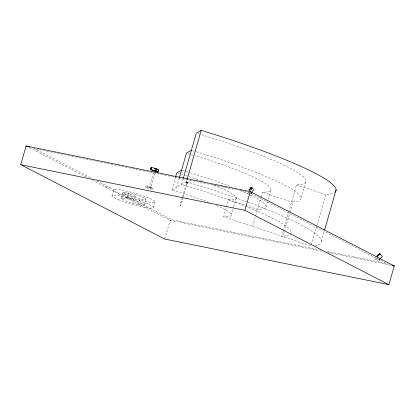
<?xml version="1.0" encoding="UTF-8"?>
<svg xmlns="http://www.w3.org/2000/svg" width="415" height="415" viewBox="0 0 415 415"><rect width="100%" height="100%" fill="white"/><g stroke="black" fill="none" stroke-linecap="round" stroke-linejoin="round"><path stroke-width="0.31" stroke-dasharray="2.08 1.56" d="M186.283 182.029C185.531 182.325 187.03 181.671 186.376 182.533M186.989 182.335L187.341 182.761L187.31 182.491M186.574 182.289C186.693 182.999 185.951 181.464 186.07 182.377M187.295 182.491C187.637 183.259 186.335 183.082 186.75 183.051C186.932 182.813 187.487 182.335 186.553 182.761L182.543 196.72M186.076 182.284L186.07 182.04M186.46 182.507L186.46 182.128M186.506 182.953C187.092 183.243 187.207 181.936 186.926 182.719M183.233 196.918L187.238 182.942L186.558 182.766M187.352 182.595L187.149 182.932M186.709 182.994L186.942 183.181M187.035 182.989L187.041 182.688M186.74 182.999L186.926 182.335M375.622 259.468L376.047 258.094M187.025 182.948L187.357 182.693M187.274 182.745C186.921 183.368 186.724 181.775 186.843 182.776M251.288 194.303L251.646 192.939M379.891 259.302L379.497 260.687L375.627 259.479M379.595 260.153L379.844 259.256L379.595 260.153L378.516 259.733M250.603 193.675L251.174 193.743L251.454 192.861L251.163 193.743M111.983 195.802L113.617 190.101L114.322 189.572A21.533 2.698 16 0 1 139.679 194.734A21.533 2.698 16 0 1 154.339 202.302A21.533 2.698 16 0 1 128.982 197.141L123.986 195.449A21.533 2.698 16 0 1 113.617 190.101M121.185 198.396L122.824 192.695M122.726 198.054L126.933 198.666A11.962 1.499 16 0 1 142.656 203.666A11.962 1.499 16 0 1 138.454 204.611L132.701 203.2A11.962 1.499 16 0 1 122.726 198.054L124.36 192.347L128.567 192.965A11.962 1.499 16 0 1 144.29 197.96A11.962 1.499 16 0 1 140.088 198.91L134.341 197.499A11.962 1.499 16 0 1 124.36 192.347M126.933 198.666L128.567 192.965M132.701 203.2L134.341 197.499M138.454 204.611L140.088 198.91M145.655 187.144L145.981 186.003M144.202 204.88L145.836 199.179M154.712 173.475L150.697 187.471L149.665 187.258L149.317 187.082L153.68 171.867M152.559 189.09L152.886 187.948M153.405 207.474L155.044 201.773M209.17 202.427A62.624 7.849 16 0 0 171.81 190.06L175.488 177.226M176.666 187.284L179.296 178.118M164.765 239.04L170.129 220.329L172.23 219.857L319.228 249.773M183.165 178.891L181.557 184.488L184.976 185.5A131.804 16.517 16 0 1 283.144 236.166L284.394 231.809M171.81 190.06L186.47 181.687L187.175 179.213M183.056 197.524L180.795 205.42L180.447 205.368L180.105 205.223L182.367 197.327M316.842 225.537L310.985 245.95L223.654 216.817L226.284 207.65M226.46 207.038L228.561 199.703A62.624 7.849 16 0 0 212.236 184.602M231.321 214.934L233.427 207.604M233.598 206.992L236.228 197.825M252.585 226.471L260.822 197.742M260.999 197.13L262.399 192.244A96.337 12.077 16 0 0 195.034 155.625M265.828 207.36L267.929 200.03M268.106 199.418L270.736 190.252M283.16 231.212L281.733 236.192L283.144 236.166M283.341 230.59L288.513 212.547M288.695 211.925L296.455 184.851L297.866 184.825A131.804 16.517 16 0 0 199.698 134.159L196.85 133.319M284.571 231.186L289.748 213.139M289.924 212.516L292.959 201.939A131.804 16.517 16 0 0 196.005 151.641M301.051 197.846L305.959 180.733M317.019 224.92L325.708 194.609L330.931 193.945A167.702 21.02 16 0 0 334.874 192.27M321.397 241.131L324.416 230.616M248.17 192.207L247.75 193.577L248.907 194.038M187.284 182.87L187.041 182.802M250.38 190.029L251.443 188.675M252.18 187.902L250.442 190.127L252.216 187.891M250.214 190.807L251.656 188.965M186.185 182.33L186.262 182.024M149.317 187.082L150.697 187.471M180.105 205.223L180.795 205.42M187.201 182.922L186.983 182.828M186.522 182.097L186.568 181.879M188.379 182.823L186.444 181.796L185.661 181.895L187.533 183.176L188.286 183.259L188.254 182.735M187.144 182.813L186.843 182.735M315.047 245.431L316.209 245.281A167.702 21.02 16 0 0 248.025 202.245M292.959 201.939L291.548 201.965L262.399 192.244M187.533 183.176L187.694 182.626L185.858 181.677M376.063 258.083L378.439 258.695M216.454 185.64L33.978 148.503L92.156 178.528M217.087 185.77L218.99 186.159M219.623 186.288L221.522 186.672M222.155 186.802L224.059 187.191M224.691 187.315L239.263 190.283M239.896 190.412L241.8 190.801M242.433 190.926L244.331 191.315M244.969 191.445L246.868 191.829M105.037 186.729L110.017 187.746M125.771 197.436L130.756 198.448M326.828 251.324L386.391 263.442L388.808 264.215M321.869 251.215L170.129 220.329L91.788 179.892M328.218 252.507L391.075 265.299M188.223 183.259L186.356 182.434M192.513 150.598L194.791 151.273M186.47 181.687L202.769 186.734A167.702 21.02 16 0 1 247.418 202.017M296.455 184.851L325.708 194.609M228.561 199.703L257.492 209.357A96.337 12.077 16 0 0 240.337 190.558M250.463 193.463L251.174 193.748M248.134 192.088L386.391 263.442M96.768 180.909L114.006 189.805M126.762 196.388L172.23 219.857M29.574 147.782L87.176 177.516M182.797 170.534A96.337 12.077 16 0 1 185.863 171.447M186.47 171.628A96.337 12.077 16 0 1 189.52 172.552M190.127 172.739A96.337 12.077 16 0 1 232.198 187.243M188.317 153.602A96.337 12.077 16 0 1 190.77 154.333M191.377 154.515A96.337 12.077 16 0 1 194.428 155.443M216.511 205.461A62.624 7.849 16 0 1 223.654 216.817M177.962 173.299A62.624 7.849 16 0 1 179.207 173.657M181.692 174.383A62.624 7.849 16 0 1 182.932 174.751M185.401 175.493A62.624 7.849 16 0 1 187.243 176.059M189.074 176.624A62.624 7.849 16 0 1 200.876 180.484M201.441 180.675A62.624 7.849 16 0 1 204.227 181.651M118.057 199.501A21.533 2.698 16 0 0 152.704 208.003A21.533 2.698 16 0 0 127.317 197.416A21.533 2.698 16 0 0 118.057 199.501M126.279 194.531A5.981 0.752 16 0 0 135.902 196.892A5.981 0.752 16 0 0 128.852 193.95A5.981 0.752 16 0 0 126.279 194.531M146.993 186.62A3.59 0.451 16 0 0 152.767 188.037A3.59 0.451 16 0 0 148.539 186.273A3.59 0.451 16 0 0 146.993 186.62M146.666 187.762A3.59 0.451 16 0 0 152.44 189.178A3.59 0.451 16 0 0 148.207 187.414A3.59 0.451 16 0 0 146.666 187.762"/><path stroke-width="0.62" d="M150.837 168.589L150.847 168.915M20.75 164.708L26.114 146.002L250.235 191.616L394.25 265.942L388.886 284.654L164.765 239.04L20.75 164.708L244.871 210.327L388.886 284.654M175.664 176.614L176.717 172.946L181.573 170.171M179.467 177.506L186.48 153.057L191.372 150.261M183.342 178.268L196.279 133.153L201.187 130.346L217.486 135.394A167.702 21.02 16 0 1 335.336 191.839M187.175 179.213L201.187 130.346M244.871 210.327L250.235 191.616M324.592 229.998L336.119 189.795M150.406 169.445L151.231 167.204L156.242 168.713L158.743 169.906L157.918 172.142L152.902 170.632L150.406 169.445L155.418 170.954L157.918 172.142M150.598 169.445L151.423 167.209M155.418 170.954L156.242 168.713M156.185 171.25L157.015 169.014M157.928 171.582L158.743 169.906M249.067 190.371L251.272 187.585L252.377 188.021L253.524 190.075L251.646 192.472M248.979 190.065L251.096 187.357L252.149 187.772L251.163 187.476L249.078 190.169M150.987 168.262L151.268 168.142M380.249 254.286L382.35 256.719L379.855 258.815M380.057 253.97L377.183 256.371L377.417 256.657M377.432 256.652L376.929 256.003L379.741 253.658L380.327 254.224M392.979 265.688L394.25 265.942L391.833 265.175M154.717 170.752L155.386 171.011M154.328 168.583L156.139 169.149M26.114 146.002L29.745 147.154M377.302 256.377C375.917 255.972 380.425 253 379.964 253.928M151.579 169.512A0.955 0.514 -72.6 0 1 151.05 169.512M151.127 168.246A0.955 0.514 -72.6 0 1 151.257 168.054M150.904 169.517A0.955 0.514 -72.6 0 1 150.572 168.589A0.955 0.514 -72.6 0 1 151.304 167.665"/></g></svg>
